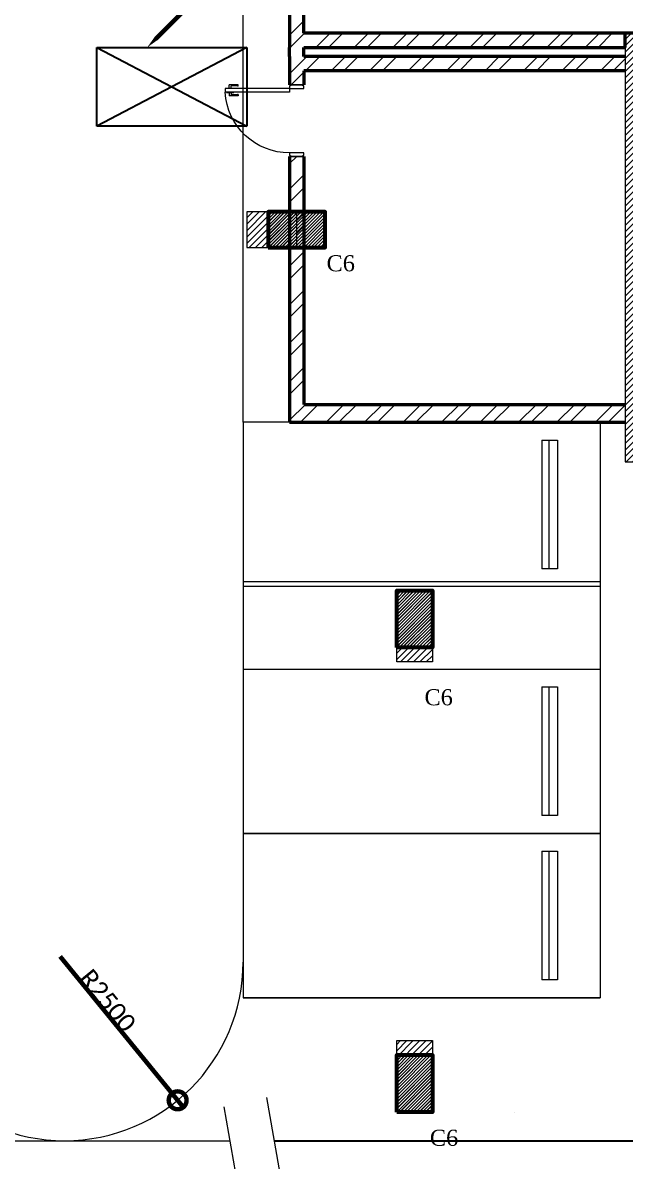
# Model space of a CAD drawing. Header units: millimetres. Extents: x -967280 to 3852, y 2833 to 1955156.
# Drawn here: x -938482 to -930046, y 487750 to 503683 of the extents above; entities that cross this region are included whole.
import ezdxf
from ezdxf import colors
from ezdxf.entities.mleader import LeaderData, LeaderLine
from ezdxf.enums import TextEntityAlignment as Align
from ezdxf.math import Vec2, Vec3

# ---------------------------------------------------------------- set-up
doc = ezdxf.new("R2010")
doc.units = ezdxf.units.MM
doc.header["$LTSCALE"] = 1000
doc.header["$PDMODE"] = 35
doc.header["$PDSIZE"] = 25
for name, pattern in [('Dash', [6.349999999999998, 3.174999999999999, -3.174999999999999]), ('HRZN_Line-Ptrn-Dash', [4, 2, -2]), ('HRZN_Line-Ptrn-Sold', [9144001, 9144000, -1])]:
    doc.linetypes.add(name, pattern=pattern)
for name, color, linetype, lineweight in [('A-COLS', 8, 'HRZN_Line-Ptrn-Sold', 18), ('A-DIM', 7, 'Continuous', 13), ('A-DOOR', 5, 'Continuous', 13), ('A-ELEV', 1, 'HRZN_Line-Ptrn-Sold', 13), ('A-FLOR-PATT', 1, 'Continuous', 13), ('A-HATCH', 1, 'Continuous', 13), ('A-TONE', 40, 'HRZN_Line-Ptrn-Sold', 35), ('A-WALL', 8, 'HRZN_Line-Ptrn-Sold', 50), ('C-PKNG', 1, 'Continuous', 13), ('DASHED', 1, 'HRZN_Line-Ptrn-Dash', 30), ('S - column', 6, 'Continuous', 60)]:
    doc.layers.add(name, color=color, linetype=linetype, lineweight=lineweight)
doc.layers.add('ARCH', color=8, linetype='Continuous')
doc.layers.add('S - col hach', color=1, linetype='Continuous')
doc.styles.add('ASD', font='times.ttf')
doc.styles.add('Calibri', font='calibri.ttf', dxfattribs={"height": 349.9999999999996})
doc.styles.add('Calibri_1', font='calibri.ttf', dxfattribs={"height": 250.0000000000001})
doc.dimstyles.new('HRZN_Dimn-Radl', dxfattribs={"dimscale": 304.8, "dimtxt": 294.337105959503, "dimasz": 1.640419947506562, "dimexe": 0.7874015748031494, "dimexo": 0, "dimgap": 0, "dimtad": 1, "dimjust": 3, "dimdec": 0, "dimzin": 0, "dimdsep": 46, "dimtxsty": 'Calibri_1', "dimblk1": 'DOTSMALL', "dimblk2": 'DOTSMALL', "dimsah": 1, "dimcen": 0.09, "dimdle": 0.3280839895013123, "dimazin": 0, "dimtfac": 1, "dimtdec": 4, "dimtix": 1, "dimtmove": 0, "dimatfit": 2, "dimfxl": 1, "dimtvp": 1, "dimtolj": 1, "dimtzin": 0, "dimarcsym": 2})
pattern_1 = [(45, (-624675.5737305775, -1320668.707014004), (-269.4076836320746, 269.4076836320746), []), (45, (-624495.9685305776, -1320668.707014004), (-269.4076836320746, 269.4076836320746), [])]
pattern_2 = [(225, (-217548.7296116699, -1233776.03179637), (44.90128060534576, -44.90128060534578), [])]
pattern_3 = [(45, (-223648.7258595032, -1233952.031796268), (-22.45064030267288, 22.45064030267288), [])]

# ---------------------------------------------------------------- blocks, each defined once
blk = doc.blocks.new('ParkingSpace_WheelStop - 5000 x 2300-V43-BASEMENT 01 FLOOR FFL_1_')
at = {"layer": 'C-PKNG'}
for p, q in [((2500, -1.700198648535434e-05), (2500.000000000008, -5000)), ((2500, -5000), (2500, -1.700198634466688e-05)), ((449.9999999999985, -720.0000000000023), (449.9999999999987, -600.0000000000007)), ((449.9999999999987, -600.0000000000007), (2249.999999999999, -600.0000000000035)), ((2249.999999999999, -600.0000000000035), (2249.999999999999, -720.0000000000052)), ((449.9999999999984, -820), (449.9999999999985, -720.0000000000023)), ((449.9999999999984, -720.0000000000023), (2249.999999999999, -720.0000000000052)), ((2249.999999999999, -720.0000000000052), (2249.999999999999, -820.000000000003)), ((449.9999999999984, -820), (2249.999999999999, -820.000000000003)), ((200, -5000), (2500, -5000))]:
    blk.add_line(p, q, dxfattribs=at)
blk = doc.blocks.new('_DotSmall')
at = {"color": 0, "linetype": 'ByBlock', "const_width": 0.5}
blk.add_lwpolyline([(-0.0625, 0, 1), (0.0625, 0, 1)], format="xyb", close=True, dxfattribs=at)
blk = doc.blocks.new('*D1938')
at = {"layer": 'A-DIM', "color": 0, "lineweight": -2, "transparency": 16777216}
blk.add_line((28886.68472362453, -32422.59715414372), (30596.19710234398, -34512.46974045186), dxfattribs=at)
at = {"layer": 'Defpoints', "color": 0, "lineweight": 106, "transparency": 16777216}
for p in [(28949.99999691044, -32499.99984252551), (30532.88182905806, -34435.06705207007)]:
    blk.add_point(p, dxfattribs=at)
at = {"layer": 'A-DIM', "color": 0, "lineweight": -2, "transparency": 16777216, "xscale": 500.0000000000001, "yscale": 500.0000000000001, "zscale": 500.0000000000001, "rotation": 309.2831103770769}
blk.add_blockref('_DotSmall', (30532.88182905806, -34435.06705207007), dxfattribs=at)
at = {"layer": 'A-DIM', "color": 0, "transparency": 16777216, "insert": (29555.60843636028, -33038.06952531101), "char_height": 250.0000000000001, "attachment_point": 5, "rotation": 309.28311037707687, "style": 'Calibri_1'}
blk.add_mtext('\\A1;R2500', dxfattribs=at)
blk = doc.blocks.new('ParkingSpace_WheelStop - 5000 x 2300-V62-BASEMENT 01 FLOOR FFL_1_')
at = {"layer": 'C-PKNG'}
for p, q in [((200, 0), (200, -5000)), ((2500, 0), (2500, -5000)), ((450, -720), (450, -600)), ((450, -600), (2250, -600)), ((2250, -600), (2250, -720)), ((450, -820), (450, -720)), ((450, -720), (2250, -720)), ((2250, -720), (2250, -820)), ((450, -820), (2250, -820)), ((200, -5000), (2500, -5000))]:
    blk.add_line(p, q, dxfattribs=at)
blk.add_lwpolyline([(200, 0), (2500, 0)], dxfattribs=at)
blk = doc.blocks.new('DAE_DOOR-SINGLE - BEDROOMS DOOR _D01__1000_2200MM 2-3597856-BASEMENT 01 FLOOR FFL_1_')
at = {"layer": 'A-DOOR'}
for p, q in [((-423.7999999999993, 88.00000000000763), (-411.7999999999986, 88.00000000000763)), ((-423.7999999999993, -87.99999999999797), (-423.7999999999993, 88.00000000000765)), ((-411.7999999999986, 100.0000000000056), (-373.8000000000007, 100.0000000000056)), ((-411.7999999999986, 88.00000000000763), (-411.7999999999986, 100.0000000000056)), ((-373.8000000000007, 100.0000000000056), (-373.8000000000007, -99.99999999999729)), ((526.1999999999998, 100.0000000000056), (564.2000000000012, 100.0000000000056)), ((526.1999999999998, -99.99999999999729), (526.1999999999998, 100.0000000000056)), ((564.2000000000012, 100.0000000000056), (564.2000000000012, 88.00000000000948)), ((564.2000000000012, 88.00000000000948), (576.2000000000004, 88.00000000000948)), ((576.2000000000004, 88.00000000000948), (576.2000000000004, -87.99999999999612)), ((-411.7999999999986, -87.99999999999794), (-423.7999999999993, -87.99999999999794)), ((-411.7999999999986, -99.99999999999729), (-411.7999999999986, -87.99999999999794)), ((-373.8000000000007, -99.99999999999729), (-411.7999999999986, -99.99999999999729)), ((564.2000000000005, -99.99999999999729), (526.1999999999998, -99.99999999999729)), ((564.2000000000005, -87.99999999999612), (564.2000000000005, -99.99999999999729)), ((576.2000000000004, -87.99999999999612), (564.2000000000005, -87.99999999999612))]:
    blk.add_line(p, q, dxfattribs=at)
at = {"layer": 'A-DOOR', "lineweight": 18}
for p, q in [((476.1999999999998, -99.99999999998708), (476.1999999999998, -999.9999999999944)), ((526.200000000001, -99.99999999998708), (476.1999999999998, -99.99999999998708)), ((526.200000000001, -99.99999999998708), (526.200000000001, -999.9999999999944)), ((526.200000000001, -999.9999999999945), (476.1999999999998, -999.9999999999945))]:
    blk.add_line(p, q, dxfattribs=at)
at = {"layer": 'A-DOOR'}
blk.add_arc((526.2000000000236, -99.99999999998187), 901.3878188660077, 179.9999999999998, 266.8201698801339, dxfattribs=at)
at = {"layer": 'A-HATCH'}
for p, q in [((444.0512233347268, -819.0727877917867), (425.3999999999965, -819.0727877917867)), ((425.3999999999965, -819.0727877917867), (425.3999999999966, -945.5553754683265)), ((469.84999999999, -945.5553754683264), (425.3999999999966, -945.5553754683265)), ((444.0512233347268, -830.5553754683264), (438.0999999999964, -830.5553754683264)), ((438.0999999999964, -830.5553754683264), (438.0999999999965, -915.5553754683266)), ((469.84999999999, -915.5553754683265), (438.0999999999965, -915.5553754683266)), ((444.0512233347268, -819.0727877917867), (444.0512233347268, -830.5553754683264)), ((469.8499999999899, -879.3349070069154), (476.2000000000016, -879.3349070069154)), ((469.84999999999, -980.9349070069155), (469.8499999999899, -879.3349070069154)), ((532.5500000000134, -879.3349070069154), (526.2000000000016, -879.3349070069154)), ((532.5500000000133, -980.9349070069155), (532.5500000000134, -879.3349070069154)), ((532.5500000000134, -915.5553754683265), (564.3000000000068, -915.5553754683266)), ((532.5500000000134, -945.5553754683264), (577.0000000000067, -945.5553754683265)), ((558.3487766652764, -819.0727877917868), (577.0000000000068, -819.0727877917868)), ((558.3487766652764, -819.0727877917868), (558.3487766652764, -830.5553754683266)), ((558.3487766652764, -830.5553754683266), (564.3000000000069, -830.5553754683266)), ((564.3000000000069, -830.5553754683264), (564.3000000000068, -915.5553754683266)), ((577.0000000000068, -819.0727877917867), (577.0000000000067, -945.5553754683265)), ((469.84999999999, -980.9349070069155), (476.2000000000016, -980.9349070069155)), ((532.5500000000133, -980.9349070069155), (526.2000000000016, -980.9349070069155))]:
    blk.add_line(p, q, dxfattribs=at)
blk = doc.blocks.new('MTR')
at = {"layer": 'A-WALL', "color": 8}
for p, q in [((641800.5737306587, 1292068.703419307), (641800.5737306585, 1287568.707171477)), ((642000.5737306587, 1292068.703419307), (642000.5737306587, 1287568.707171477)), ((642000.5737306597, 1287568.707171477), (642200.5737306597, 1287568.707171477)), ((643200.5737306587, 1287568.707171477), (646670.260637827, 1287568.707171477)), ((641800.5737306597, 1287368.707171477), (642200.5737306597, 1287368.707171477)), ((643200.5737306587, 1287368.707171477), (646920.2606378268, 1287368.707171477))]:
    blk.add_line(p, q, dxfattribs=at)
at = {"layer": 'A-WALL'}
for points in [[(646670.260637827, 1287568.707171477), (646670.260637827, 1292068.703419307)], [(646920.260637827, 1287368.707171477), (646920.260637827, 1292068.703419307)], [(641800.5737306585, 1287568.707171477), (641675.5737306587, 1287568.707171477)], [(641800.5737306587, 1287368.707171477), (641675.5737306587, 1287368.707171477)]]:
    blk.add_lwpolyline(points, dxfattribs=at)
at = {"layer": 'ARCH'}
for p, q in [((642200.5737306597, 1287568.707171477), (642200.5737306597, 1287368.707171477)), ((643200.5737306587, 1287568.707725656), (643200.5737306587, 1287368.707725656))]:
    blk.add_line(p, q, dxfattribs=at)
at = {"layer": 'ARCH', "xscale": -1}
blk.add_blockref('DAE_DOOR-SINGLE - BEDROOMS DOOR _D01__1000_2200MM 2-3597856-BASEMENT 01 FLOOR FFL_1_', (642776.7737306587, 1287468.707725656), dxfattribs=at)
blk = doc.blocks.new('A$Ca5ad4f3b')
at = {"layer": 'S - col hach'}
h = blk.add_hatch(dxfattribs=at)
h.set_pattern_fill('ANSI31', color=256, scale=10)
h.set_pattern_definition([(45, (-243848.7215531553, -1240352.032094406), (-22.45064030267288, 22.45064030267288), [])])
h.paths.add_polyline_path([(26500.00430634641, -13299.99998299661), (26500.00430634641, -12799.99998299661), (25700.00430634641, -12799.99998299661), (25700.00430634641, -13299.99998299661), (25607.37582257227, -13299.99998299661)])
h = blk.add_hatch(dxfattribs=at)
h.set_pattern_fill('ANSI31', color=256, scale=10)
h.set_pattern_definition(pattern_3)
h.paths.add_polyline_path([(27999.99999999889, -18899.99984242767), (27999.99999999895, -18099.99984242767), (27499.99999999895, -18099.99984242767), (27499.99999999889, -18899.99984242767)])
h = blk.add_hatch(dxfattribs=at)
h.set_pattern_fill('ANSI31', color=256, scale=10)
h.set_pattern_definition(pattern_3)
h.paths.add_polyline_path([(27999.99999999884, -25399.99999997905), (27999.99999999872, -24599.99984240741), (27499.99999999872, -24599.99984240741), (27499.99999999884, -25399.99999997905)])
at = {"layer": 'S - column'}
for points in [[(25700.00430634641, -13299.99998299661), (26500.00430634641, -13299.99998299661), (26500.00430634641, -12799.99998299661), (25700.00430634641, -12799.99998299661)], [(27499.99999999889, -18899.99984242767), (27499.99999999889, -18099.99984242767), (27999.99999999889, -18099.99984242767), (27999.99999999889, -18899.99984242767)], [(27499.99999999884, -25399.99999997905), (27499.99999999884, -24599.99999997905), (27999.99999999884, -24599.99999997905), (27999.99999999884, -25399.99999997905)]]:
    blk.add_lwpolyline(points, close=True, dxfattribs=at)
at = {"ltscale": 6, "style": 'ASD'}
for p in [(26716.63302133395, -13519.90926845558), (28087.62082522054, -19593.90206085332), (28163.26227629773, -25759.41928877775)]:
    blk.add_text('C6', height=225, dxfattribs=at).set_placement(p, align=Align.MIDDLE_CENTER)
blk = doc.blocks.new('A$Cd2541b88')
at = {"layer": 'A-COLS'}
h = blk.add_hatch(dxfattribs=at)
h.set_pattern_fill('ANSI31', color=4, scale=20, angle=180)
h.set_pattern_definition(pattern_2)
h.paths.add_polyline_path([(36799.99624783022, -19499.99998309626), (36799.99624783022, -25499.9998174198), (39399.99624783196, -25499.9998174198), (39399.99624783196, -25099.99968495406), (37199.99624783022, -25099.99968495406), (37199.99624783022, -19899.9999830944), (39399.99624783208, -19899.9999830944), (39399.99624783208, -19499.99998309626)])
h = blk.add_hatch(dxfattribs=at)
h.set_pattern_fill('ANSI31', color=4, scale=20, angle=180)
h.set_pattern_definition([(225, (-432787.0101978458, -1320668.707171479), (44.90128060534576, -44.90128060534578), [])])
h.paths.add_polyline_path([(32200.00055417977, -22499.9999830965), (32200.00055417977, -21999.9999830965), (31500.00055417977, -21999.9999830965), (31500.00055417977, -22499.9999830965), (31707.37207040563, -22499.9999830965)])
h = blk.add_hatch(dxfattribs=at)
h.set_pattern_fill('ANSI31', color=4, scale=20, angle=180)
h.set_pattern_definition(pattern_2)
h.paths.add_polyline_path([(34099.9962478322, -28299.99984252756), (34099.9962478322, -27299.99984252756), (33599.9962478322, -27299.99984252756), (33599.9962478322, -28299.99984252756)])
h = blk.add_hatch(dxfattribs=at)
h.set_pattern_fill('ANSI31', color=4, scale=20, angle=180)
h.set_pattern_definition(pattern_2)
h.paths.add_polyline_path([(34099.9962478322, -34600.00000007893), (34099.9962478322, -33600.00000007893), (33599.9962478322, -33600.00000007893), (33599.9962478322, -34600.00000007893)])
at = {"layer": 'A-TONE', "linetype": 'Continuous', "lineweight": 13}
h = blk.add_hatch(dxfattribs=at)
h.set_pattern_fill('ANSI32', color=4, scale=40, style=0)
h.set_pattern_definition(pattern_1)
h.paths.add_polyline_path([(36799.99624783022, -19824.99998309626), (32300.00000000023, -19824.99998309603), (32300.00000000023, -19699.99998309417), (36799.99624783022, -19699.99998309417), (36799.99624783022, -19499.99998309626), (32300.00000000023, -19499.99998309626), (32300.00000000023, -18947.44389379094), (32100.00000000023, -18947.44389379094), (32100.00000000023, -19699.9999830965), (32100.00000000023, -19824.99998309626), (32100.00000000023, -20224.99998309719), (32300.00000000023, -20224.99998309719), (32300.00000000023, -20024.99998309626), (36799.99624783022, -20024.99998309626)])
h = blk.add_hatch(dxfattribs=at)
h.set_pattern_fill('ANSI32', color=4, scale=40, style=0)
h.set_pattern_definition(pattern_1)
h.paths.add_polyline_path([(36799.99624783022, -24694.68689026451), (32300.00000000023, -24694.68689026451), (32300.00000000023, -21224.99998309626), (32100.00000000023, -21224.99998309626), (32100.00000000023, -21999.9999830965), (32200.00055417966, -21999.9999830965), (32200.00055417966, -22499.9999830965), (32100.00000000035, -22499.9999830965), (32100.00000000047, -24944.68689026451), (36799.99624783022, -24944.68689026451)])
at = {"color": 4}
blk.add_lwpolyline([(35243.42622888193, -34599.9998425087), (35245.42630996311, -34599.9998425087)], dxfattribs=at)
at = {"layer": 'A-COLS', "color": 4}
blk.add_lwpolyline([(36799.99624783022, -19499.99998309626), (36799.99624783022, -25499.9998174198), (39399.99624783196, -25499.9998174198), (39399.99624783196, -25099.99968495406), (37199.99624783022, -25099.99968495406), (37199.99624783022, -19899.9999830944), (39399.99624783208, -19899.9999830944), (39399.99624783208, -19499.99998309626), (36799.99624783022, -19499.99998309626)], dxfattribs=at)
for points in [[(31500.00055417966, -22499.9999830965), (32200.00055417966, -22499.9999830965), (32200.00055417966, -21999.9999830965), (31500.00055417966, -21999.9999830965)], [(33599.9962478322, -28299.99984252756), (33599.9962478322, -27299.99984252756), (34099.9962478322, -27299.99984252756), (34099.9962478322, -28299.99984252756)], [(33599.9962478322, -34600.00000007893), (33599.9962478322, -33600.00000007893), (34099.9962478322, -33600.00000007893), (34099.9962478322, -34600.00000007893)]]:
    blk.add_lwpolyline(points, close=True, dxfattribs=at)
at = {"layer": 'A-ELEV', "color": 4}
blk.add_line((35245.42622888193, -34599.9998425087), (35243.42622888193, -34599.9998425087), dxfattribs=at)
at = {"layer": 'A-FLOR-PATT', "color": 4}
for p, q in [((36449.99999999977, -24944.68689026474), (36449.99997990788, -32999.99984252197)), ((31449.99999999977, -27179.99984252732), (31449.99999999977, -31199.99984250893)), ((36449.99999999977, -27179.99984252732), (31449.99999999977, -27179.99984252732)), ((31449.99999999977, -28399.99984252197), (36449.99999999977, -28399.99984252197)), ((31778.66667652666, -34394.68961060815), (32297.66667652666, -37395.68961060815)), ((31180.66667652666, -34527.68961060815), (31699.66667652666, -37528.68961060815)), ((21000, -34999.99984252546), (31262.34911916754, -34999.99984252546))]:
    blk.add_line(p, q, dxfattribs=at)
blk.add_arc((28949.9999969101, -32499.99984252546), 2499.999999999946, 180, 0, dxfattribs=at)
at = {"layer": 'A-WALL', "color": 4}
for p, q in [((32100.00000000023, -14999.99984251987), (32100.00000000023, -19699.9999830965)), ((32300.00000000023, -19499.99998309417), (32300.00000000023, -14999.99984251987)), ((44800.00000007031, -19499.99998309417), (32300.00000000023, -19499.99998309417)), ((32300.00000000023, -19699.99998309393), (36799.99999999814, -19699.99998309417))]:
    blk.add_line(p, q, dxfattribs=at)
blk.add_lwpolyline([(32300.00000000023, -19699.9999830965), (32300.00000000023, -19699.99998309417), (36799.99999999814, -19699.99998309417), (36799.99999999814, -19499.99998309626), (32300.00000000023, -19499.99998309626)], dxfattribs=at)
at = {"layer": 'C-PKNG', "color": 4}
blk.add_line((31449.99999999977, -24944.68689026474), (31449.99999999977, -18044.68689026474), dxfattribs=at)
at = {"layer": 'DASHED', "color": 4, "linetype": 'Dash', "ltscale": 50}
blk.add_line((31883.35045205662, -34999.99984252546), (38038.30604320206, -34999.99984252546), dxfattribs=at)
blk.add_lwpolyline([(29400.00126593863, -19699.99998309696), (31500.00055418327, -19699.99998309696), (31500.00055418327, -20799.99998309719), (29400.00126593863, -20799.99998309719)], close=True, dxfattribs=at)
for points in [[(29400.00126593863, -19699.99998309696), (31500.00055418327, -20799.99998309719)], [(31500.00055418327, -19699.99998309696), (29400.00126593863, -20799.99998309719)]]:
    blk.add_lwpolyline(points, dxfattribs=at)
at = {"layer": 'A-DIM', "color": 4}
blk.add_blockref('A$Ca5ad4f3b', (6100.000000001164, -9199.99984252709), dxfattribs=at)
at = {"layer": 'A-WALL', "color": 4, "rotation": 270}
blk.add_blockref('MTR', (-1255268.707171476, 621975.5737475627), dxfattribs=at)
at = {"layer": 'ARCH', "color": 4, "rotation": 270}
blk.add_blockref('ParkingSpace_WheelStop - 5000 x 2300-V62-BASEMENT 01 FLOOR FFL_1_', (36449.99999999977, -24744.68689026474), dxfattribs=at)
blk.add_blockref('ParkingSpace_WheelStop - 5000 x 2300-V62-BASEMENT 01 FLOOR FFL_1_', (36449.99999999977, -24744.68689026474), dxfattribs=at)
at = {"layer": 'C-PKNG', "color": 4, "rotation": 270}
for p in [(36449.99999999977, -28199.99984252197), (36449.99999690987, -30499.99984252197)]:
    blk.add_blockref('ParkingSpace_WheelStop - 5000 x 2300-V43-BASEMENT 01 FLOOR FFL_1_', p, dxfattribs=at)
at = {"layer": 'A-DIM', "color": 4}
dim = blk.add_radius_dim(center=(28949.9999969101, -32499.99984252546), mpoint=(30532.88182905772, -34435.06705207002), dimstyle='HRZN_Dimn-Radl', override={"dimpost": 'R<>'}, dxfattribs=at)
dim.commit()
dim.dimension.update_dxf_attribs({"geometry": '*D1938', "text_midpoint": (29456.47345470172, -33119.16177917331), "dimtype": 132, "insert": (-3.383320290595293e-10, 5.093170329928398e-11)})
at = {"color": 4}
ml = blk.add_multileader_mtext('Standard', dxfattribs=at)
ml.set_content('SLAB OPEN', color=4, style='Calibri')
ml.set_leader_properties()
ml.build(insert=Vec2(0, 0))
ml.multileader.update_dxf_attribs({"has_dogleg": 0, "text_right_attachment_type": 6, "dogleg_length": 0.36, "arrow_head_size": 180})
ctx = ml.context
ctx.base_point, ctx.char_height, ctx.arrow_head_size, ctx.landing_gap_size, ctx.plane_origin = Vec3(31012.30004883803, -18793.98235532944), 200, 180, 0.09, Vec3(30105.92242107051, -19699.99998309696)
ctx.right_attachment = 6
notes = []
notes.append((ctx, [(0, (1, 1, 0), (31011.94004883803, -18793.98235532944), (1, 0), 0.36, [(0, [(30105.92242107061, -19699.99998309696)], 0, [])])]))
ctx.mtext.insert, ctx.mtext.flow_direction = Vec3(31012.39004883803, -18692.5208168679), 5
for ctx, leaders in notes:
    for number, flags, end, landing, length, lines in leaders:
        leader = LeaderData()
        leader.index, (leader.has_last_leader_line, leader.has_dogleg_vector, leader.attachment_direction) = number, flags
        leader.last_leader_point, leader.dogleg_vector, leader.dogleg_length = Vec3(end), Vec3(landing), length
        for number, points, colour, breaks in lines:
            line = LeaderLine()
            line.index, line.vertices, line.color, line.breaks = number, Vec3.list(points), colors.encode_raw_color(colour), breaks
            leader.lines.append(line)
        ctx.leaders.append(leader)

msp = doc.modelspace()

# ---------------------------------------------------------------- block references
at = {"layer": 'ARCH', "lineweight": 106, "ltscale": 30}
msp.add_blockref('A$Cd2541b88', (-966846.0668785579, 523037.3680685782), dxfattribs=at)

doc.saveas('drawing.dxf')
